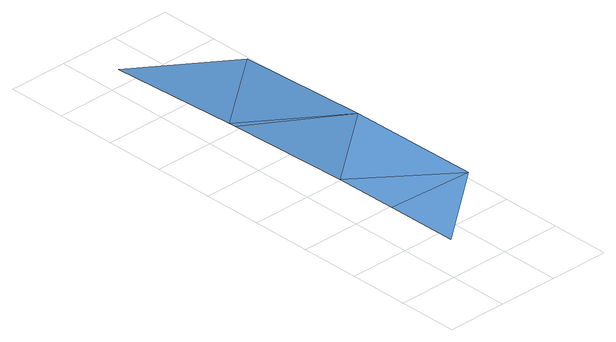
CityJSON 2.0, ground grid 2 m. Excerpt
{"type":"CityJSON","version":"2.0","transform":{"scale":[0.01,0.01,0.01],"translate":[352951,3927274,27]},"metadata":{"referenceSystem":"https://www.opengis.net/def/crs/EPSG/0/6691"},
"CityObjects":{
"waterbody1":{"type":"WaterBody","attributes":{"name":"8","class":"1140","function":"1","WaterBodyRiverFloodingRiskAttribute.description":"4","WaterBodyRiverFloodingRiskAttribute.rankOrg":"1","WaterBodyRiverFloodingRiskAttribute.adminType":"2","WaterBodyRiverFloodingRiskAttribute.scale":"L1"},"geometry":[{"type":"MultiSurface","lod":"1","boundaries":[[[0,1,2]],[[3,1,0]],[[4,5,3]],[[4,3,0]],[[5,4,6]],[[4,7,6]],[[6,7,8]]]}]}
},
"vertices":[
[355,308,139],[72,328,134],[68,82,139],[76,544,130],[363,770,126],[83,980,109],[83,1006,107],[371,1232,98],[91,1468,77]
]}
